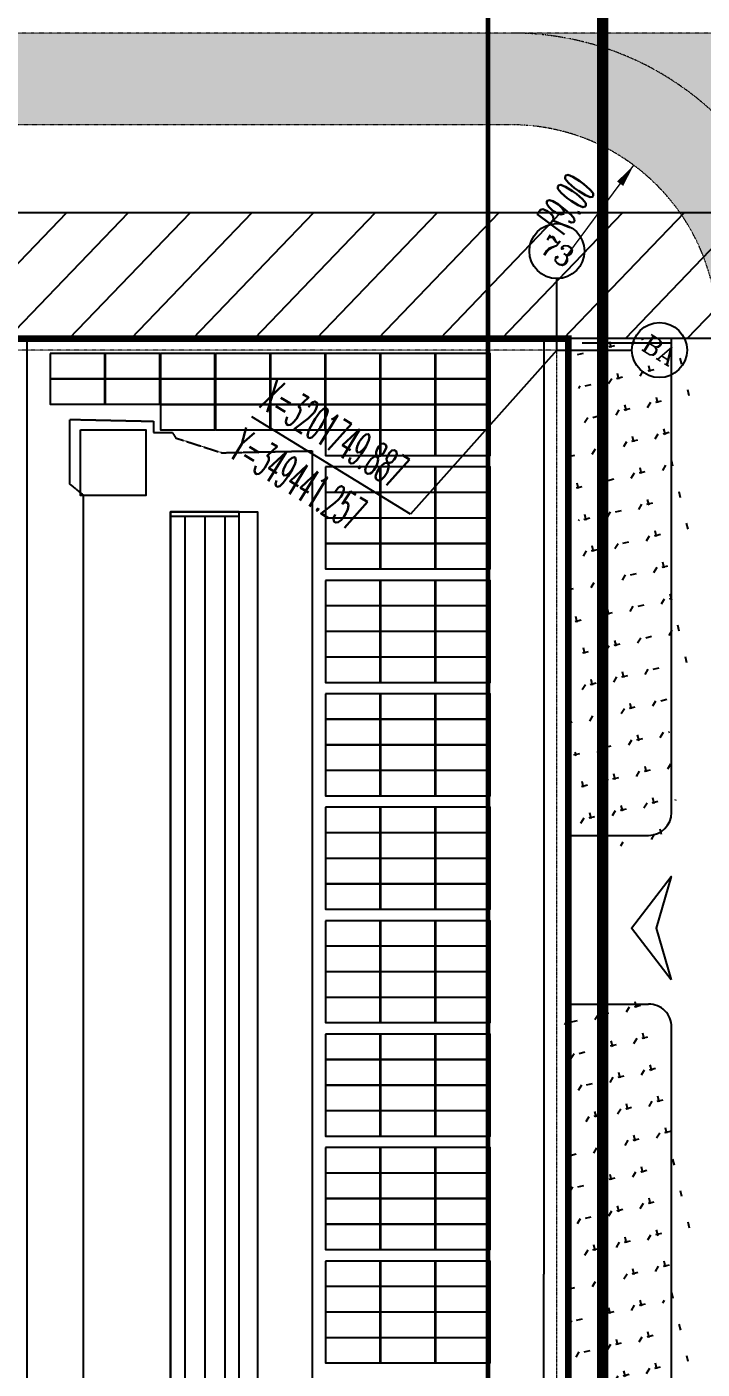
# Model space of a CAD drawing. Header units: metres. Extents: x -330863 to 383137, y -246038 to 314990.
# Drawn here: x 64886 to 94335, y 100938 to 159440 of the extents above; entities that cross this region are included whole.
import ezdxf
from ezdxf.enums import TextEntityAlignment as Align

# ---------------------------------------------------------------- set-up
doc = ezdxf.new("R2010")
doc.units = ezdxf.units.M
for name, pattern in [('CONTINOUS', [0]), ('DASH', [0.35, 0.25, -0.1]), ('DASHED', [1.524, 1.27, -0.254]), ('DOTE', [2.4200000000000004, 2, -0.2, 0.02, -0.2]), ('HIDDEN', [0.375, 0.25, -0.125]), ('X2', [10, 8, -2])]:
    doc.linetypes.add(name, pattern=pattern)
for name, color, linetype in [('-GRASS', 114, 'Continuous'), ('-其他', 7, 'Continuous'), ('-建筑轮廓线', 7, 'Continuous'), ('-总图道路', 7, 'Continuous'), ('AXIS', 7, 'Continuous'), ('AXIS_TEXT', 7, 'Continuous'), ('DIM_COOR', 7, 'Continuous'), ('MAP', 251, 'Continuous'), ('PUB_TEXT', 7, 'Continuous'), ('S_其它', 7, 'Continuous'), ('农转用2000坐标', 6, 'Continuous'), ('单元区域外轮廓', 7, 'ByLayer'), ('屋脊线', 7, 'ByLayer'), ('组件', 7, 'ByLayer'), ('阴影', 8, 'DASHED'), ('障碍物', 7, 'ByLayer')]:
    doc.layers.add(name, color=color, linetype=linetype)
for name, color, linetype, lineweight in [('DOTE', 7, 'DOTE', 0), ('SiteLine', 1, 'Continuous', 0), ('X消防车道', 6, 'HIDDEN', 18)]:
    doc.layers.add(name, color=color, linetype=linetype, lineweight=lineweight)
doc.styles.add('_TCH_AXIS', font='complex.shx', dxfattribs={"bigfont": 'gbcbig.shx'})
doc.styles.add('_TCH_DIM', font='SIMPLEX.shx', dxfattribs={"width": 0.6, "bigfont": 'GBCBIG.shx'})
pattern_1 = [(58.51216201923266, (-1970228605.701966, -2547630934.377606), (-329.7050402672918, 1372.037246682207), [264.5806600000001, -1731.010149999999]), (13.51216201923265, (-1970228605.701966, -2547630934.377606), (-329.7052649889981, 1372.038181840949), [264.58066, -1146.516149999998]), (103.5121620192325, (-1970228605.701966, -2547630934.377606), (-1372.038181840949, -329.7052649889981), [264.5806599999999, -1146.516149999997])]
pattern_2 = [(328.5121620192327, (-1970228605.701966, -2547630934.377606), (1506.050284478311, 939.1527315207007), [0, -1587.499999999999])]

# ---------------------------------------------------------------- blocks, each defined once
blk = doc.blocks.new('*U5')
at = {"layer": '单元区域外轮廓', "color": 2}
for points in [[(-88499.99999806286, 145848.7498998642, 10100), (88500.00000193714, 145848.7498962879, 10100), (88499.99999828637, -93851.25008583067, 10100), (64899.99999828637, -93851.25008583067, 10100), (64900.60513652861, -129651.2534892559, 10100), (-82500.00165008008, -129651.2389415502, 10100), (-82500.00164881349, -112951.2501013279, 10100), (-88500.00000186266, -112951.2501013279, 10100), (-88499.99999806286, 145848.7498998642, 10100)], [(-88499.99999806286, 145848.7498998642, 10600), (88500.00000193714, 145848.7498962879, 10600), (88499.99999828637, -93851.25008583067, 10600), (64899.99999828637, -93851.25008583067, 10600), (64900.60513652861, -129651.2534892559, 10600), (-82500.00165008008, -129651.2389415502, 10600), (-82500.00164881349, -112951.2501013279, 10600), (-88500.00000186266, -112951.2501013279, 10600), (-88499.99999806286, 145848.7498998642, 10600)]]:
    blk.add_polyline3d(points, close=True, dxfattribs=at)
at = {"flags": 1}
for tag in ['ground_elevation', 'unit_id', 'unit_name', 'parapet_height', 'is_enable_parapet']:
    blk.add_attdef(tag, (0, 0), '', height=2.5, dxfattribs=at)
blk = doc.blocks.new('*U6')
at = {"layer": '屋脊线', "color": 30}
for p, q in [((64900.00000149011, 145848.7498962879, 8900), (41000.28662361205, 145848.7498962879, 10100)), ((64899.99999828637, -93851.25008583067, 8900), (64900.00000149011, 145848.7498962879, 8900)), ((88500.00000193714, 145848.7498962879, 10100), (64900.00000149011, 145848.7498962879, 8900)), ((88499.99999828637, -93851.25008583067, 10100), (88500.00000193714, 145848.7498962879, 10100))]:
    blk.add_line(p, q, dxfattribs=at)
at = {"flags": 1}
for tag in ['unit_id', 'unit_name']:
    blk.add_attdef(tag, (0, 0), '', height=2.5, dxfattribs=at)
blk = doc.blocks.new('*U42')
at = {"layer": '障碍物', "color": 1}
blk.add_polyline3d([(71149.99999828638, 138298.7498807907, 10), (74949.99999806283, 138298.7498807907, 10), (74949.99999806283, 59048.74988079071, 10), (71149.99999828638, 59048.74988079071, 10)], close=True, dxfattribs=at)
at = {"flags": 1}
for tag in ['shape', 'height']:
    blk.add_attdef(tag, (0, 0), '', height=2.5, dxfattribs=at)
blk = doc.blocks.new('*U328')
at = {"layer": '障碍物', "color": 1}
blk.add_polyline3d([(67219.69082728025, 141879.0106272697, 10), (70080.1990378648, 141879.0106272697, 10), (70080.1990378648, 139018.5024166107, 10), (67219.69082728025, 139018.5024166107, 10)], close=True, dxfattribs=at)
at = {"flags": 1}
for tag in ['shape', 'height']:
    blk.add_attdef(tag, (0, 0), '', height=2.5, dxfattribs=at)
blk = doc.blocks.new('*U21')
at = {"layer": '组件', "color": 0}
blk.add_polyline3d([(0, 0, 0), (6.7e-15, -109.6, 0), (238.092586022427, -109.6, 12.10291209392216), (238.092586022427, 1.46e-14, 12.10291209392216)], close=True, dxfattribs=at)
at = {"flags": 1}
for tag in ['voco', 'vmpo', 'mounting-hole-spacing1', 'mounting-hole-spacing2', 'module-material', 'theme', 'silicon-material', 'userid', 'company-name', 'note', 'name', 'panel-width', 'panel-height', 'panel-length', 'pmax', 'id', 'impo', 'isco']:
    blk.add_attdef(tag, (0, 0), '', height=2.5, dxfattribs=at)

msp = doc.modelspace()

# ---------------------------------------------------------------- hatches: boundary and pattern name
at = {"layer": '-GRASS'}
h = msp.add_hatch(dxfattribs=at)
h.set_pattern_fill('GRASS', color=256, scale=500, angle=-31.48783798076735)
h.set_pattern_definition(pattern_1)
h.paths.add_polyline_path([(93000.0014837156, 145671.2500962242), (89100.00148363411, 145671.2500962242), (88500.0014837156, 145671.2500962242), (88500.00148342457, 124021.2500963174), (92000.01791696066, 124021.2500963174, 0.4142087490318628), (93000.00148313353, 125021.2500963174)])
h = msp.add_hatch(dxfattribs=at)
h.set_pattern_fill('GRASS', color=256, scale=500, angle=-31.48783798076735)
h.set_pattern_definition(pattern_1)
h.paths.add_polyline_path([(93000.00148313353, 115851.2653572181, 0.4142245746496805), (91999.94862523735, 116851.2500959262), (88500.00148311847, 116851.2500959262), (88500.00148227264, 58801.25010868535), (92000.05434028986, 58801.25010868535, 0.4141980806951863), (93000.00148226041, 59801.2501072738)])
at = {"layer": '-其他'}
h = msp.add_hatch(dxfattribs=at)
h.set_pattern_fill('ANSI31', color=256, scale=1199.999999999999, angle=-8.425099e-10)
h.set_pattern_definition([(44.9999999991575, (-495701042.8302665, -3200636676.18242), (-1347.038418140563, 1347.038418180179), [])])
edge = h.paths.add_edge_path()
edge.add_line((104528.7227559043, 145851.2500959262), (-88499.99851645902, 145851.2500991858))
edge.add_line((-88499.99851645902, 145851.2500991858), (-88499.9985170411, 104651.2501003966))
edge.add_line((-88499.9985170411, 104651.2501003966), (-93573.66250199033, 104651.2501003966))
edge.add_line((-93573.66250199033, 104651.2501003966), (-98618.78283635945, 104651.2501003966))
edge.add_line((-98618.78283635945, 104651.2501003966), (-104499.99851675, 104651.2501003966))
edge.add_line((-104499.99851675, 104651.2501003966), (-104499.9985162844, 151351.2500991858))
edge.add_line((-104499.9985162844, 151351.2500991858), (104000.0015184074, 151351.2500959262))
edge.add_line((104000.0015184074, 151351.2500959262), (104000.0015181745, 145851.2500959262))
at = {"layer": 'X消防车道'}
h = msp.add_hatch(dxfattribs=at)
h.set_pattern_fill('DOTS', color=8, scale=1000, angle=-31.48783798076735)
h.set_pattern_definition(pattern_2)
h.paths.add_polyline_path([(-93210.31932864338, -143669.9816289544, 0.388696347810305), (-80260.50890044775, -155528.7499007024), (-29868.25021682074, -155528.749902565, 0.0729934230257984), (-27282.11924788542, -155149.1864708438), (-24812.54212517292, -154408.3133338205, -0.0729934230209538), (-22226.41115623759, -154028.7499007024), (83399.93261551949, -154028.749902565, -0.414215405250258), (92399.99996935017, -163028.7391755916), (92400.01187910326, -173021.7107695714), (96400.0120633305, -173176.2576506659), (96399.99996935017, -163028.7344095483, 0.4142203272388091), (83399.6842201473, -150028.7499058246), (-22813.48650954664, -150028.749903962, 0.0729934230411844), (-25399.61747935508, -150408.3133356832), (-27869.19458594406, -151149.1864689812, -0.0729934230362219), (-30455.32555586891, -151528.7499007024), (-80260.50890015671, -151528.7499007024, -0.3886976849728412), (-89225.76594498008, -143318.7917464599), (-114666.7633144511, 145381.2082974985, -0.4401982675162612), (-105701.5062695695, 155171.2501437217), (85999.68118983321, 155171.2501404621, -0.414210992521494), (94999.68118930935, 146171.3291063718, -0.1414481113697162), (96999.68118965859, 153099.4533711858, 0.2576703992202549), (85999.5199388382, 159171.2501390651), (-105701.6028190823, 159171.2501441874, 0.4401960510058327), (-118651.3220010651, 145030.0785886869)])
h = msp.add_hatch(dxfattribs=at)
h.set_pattern_fill('DOTS', color=8, scale=1000, angle=-31.48783798076735)
h.set_pattern_definition(pattern_2)
h.paths.add_polyline_path([(94999.96785966096, -94328.76540471968, 0.2576670919956277), (101071.7777245174, -105328.7581584861, -0.1414496603239183), (107999.9785736803, -103328.749910639, -0.4142135619288426), (98999.96785965814, -94328.76063855557), (98999.68118896143, 146171.384773942, 0.1414470194124305), (96999.68118983672, 153099.453370455, 0.1414526490778906), (94999.68119002762, 146171.0977739098)])
h.paths.add_polyline_path([(107999.6811893942, 159171.2501390651), (85999.52387274877, 159171.2501395101, -0.2576703185541217), (96999.68118983672, 153099.453370455, -0.2576670923394895)])

# ---------------------------------------------------------------- linework, layer by layer
at = {"layer": '-建筑轮廓线'}
for p, q in [((74150.00148373889, 138101.2500973232, 10100), (71150.00148373889, 138101.2500973232, 10100)), ((71775.00148373889, 138101.2500973232, 10100), (71775.00148245832, 59251.25009723007, 10100)), ((72650.0014838553, 138101.2500973232, 10100), (72650.00148251653, 59251.25009723007, 10100)), ((73525.00148356427, 138101.2500973232, 10100), (73525.0014823419, 59251.25009723007, 10100))]:
    msp.add_line(p, q, dxfattribs=at)
at = {"layer": '-建筑轮廓线', "elevation": 10100}
msp.add_lwpolyline([(104528.7227559043, 145851.2500959262), (-88499.99851645902, 145851.2500991858), (-88499.9985170411, 104651.2501003966), (-93573.66250199033, 104651.2501003966), (-98618.78283635945, 104651.2501003966), (-104499.99851675, 104651.2501003966), (-104499.9985162844, 151351.2500991858), (104000.0015184074, 151351.2500959262), (104000.0015181745, 145851.2500959262)], dxfattribs=at)
at = {"layer": '-建筑轮廓线', "const_width": 300, "elevation": 10100}
msp.add_lwpolyline([(88500.00148354098, 145851.2500959262), (-88499.99851645902, 145851.2500991858), (-88499.99852024252, -112948.7499006279), (-82499.99852018431, -112948.7499006279), (-82499.99852035893, -129748.7499009073), (-82799.99852034729, -129748.7499009073), (-82799.9985204637, -145848.7499005347), (65100.00147932674, -145848.7499023974), (65100.00147955958, -129748.7499027699), (64800.00147962942, -129748.7499027699), (64800.00148032791, -93848.74988470227), (88500.00148004852, -93848.74988563359)], close=True, dxfattribs=at)
at = {"layer": '-建筑轮廓线', "elevation": 10100}
msp.add_lwpolyline([(71150.00148251653, 59051.25009750947), (74150.00148251653, 59051.25009750947), (74150.00148373889, 138301.2500984408), (71150.00148373889, 138301.2500984408)], close=True, dxfattribs=at)
at = {"layer": '-总图道路'}
for p, q in [((89100.00148363411, 145671.2500962242, 10100), (93000.0014837156, 145671.2500962242, 10100)), ((93000.00148324994, 125201.2500960194, 10100), (93000.00148365738, 145851.2500959262, 10100)), ((88500.00148324994, 124201.2500960193, 10100), (92000.00148324994, 124201.2500960193, 10100)), ((88500.00148301711, 116851.2500959262, 10100), (92000.00148313353, 116851.2500959262, 10100)), ((93000.00148231864, 59801.25010728836, 10100), (93000.00148313353, 115851.2500954605, 10100))]:
    msp.add_line(p, q, dxfattribs=at)
for centre, start, end in [((92000.00148313353, 125201.2500960194, 10100), 269.9999979756226, 359.9999894345511), ((92000.00148324994, 115851.2500973232, 10100), 359.9999894345511, 89.99999797562265)]:
    msp.add_arc(centre, 1000, start, end, dxfattribs=at)
at = {"layer": 'AXIS'}
for q in [(88000.00148645137, 148465.3825724311, 10100), (91274.80952302225, 145351.2500959262, 10100)]:
    msp.add_line((88000.00148616033, 145351.2500959262, 10100), q, dxfattribs=at)
for centre in [(88000.00148645137, 149665.38257448, 10100), (92474.80952303391, 145351.2500959262, 10100)]:
    msp.add_circle(centre, 1200.000000000001, dxfattribs=at)
at = {"layer": 'DIM_COOR'}
for p, q in [((88000.00148616033, 145351.2500959262, 10100), (81616.86394142685, 138198.4683425911, 10100)), ((81616.86394142685, 138198.4683425911, 10100), (74694.23088117268, 142438.6423385516, 10100))]:
    msp.add_line(p, q, dxfattribs=at)
at = {"layer": 'DOTE', "ltscale": 0.0015}
for p, q in [((88000.00148616033, 145351.2500959262, 10100), (-87999.99851383967, 145351.2500973232, 10100)), ((88000.0015301653, -93348.74987073243, 10100), (88000.00148616033, 145351.2500959262, 10100))]:
    msp.add_line(p, q, dxfattribs=at)
at = {"layer": 'MAP', "linetype": 'Continuous', "elevation": 10100, "flags": 128}
msp.add_lwpolyline([(89999.5778341568, 198988.8426653854), (-123977.9142581951, 194083.5166710242), (-92775.77438176145, -159992.9235315136), (90000.00148703344, -167056.3588061556)], close=True, dxfattribs=at)
at = {"layer": 'S_其它', "elevation": 10100.00004161831}
msp.add_lwpolyline([(92988.34259076742, 117908.3800612974), (91246.46686054533, 120158.3803327779), (92988.34259094205, 122408.3801693308), (92335.13917246368, 120158.3800938937), (92988.34259076742, 117908.3800612974)], dxfattribs=at)
at = {"layer": 'SiteLine', "linetype": 'DOTE', "ltscale": 10, "elevation": 10100}
msp.add_lwpolyline([(111441.9339060574, -167884.2618463747), (95245.3717978229, -167258.4798357636), (90000.00148621853, -167055.8164346218), (89999.5778341568, 198988.8426653854), (111441.9339115289, 199481.1952572129)], dxfattribs=at)
at = {"layer": 'X消防车道', "color": 8, "ltscale": 0.01}
for p, q in [((111441.9339113543, 159171.2501390651, 10100), (-145173.9487894787, 159171.2501441874, 10100)), ((85999.68118965859, 155171.2501404621, 10100), (-105701.5062694531, 155171.2501437217, 10100))]:
    msp.add_line(p, q, dxfattribs=at)
at = {"layer": 'X消防车道', "color": 8, "linetype": 'CONTINOUS', "ltscale": 0.01, "elevation": 10100}
msp.add_lwpolyline([(88479.30424317253, 149523.5799524747), (90757.0601863577, 152602.9952444881), (91351.73256084323, 153406.9633825496)], dxfattribs=at)
msp.add_lwpolyline([(90757.0601863577, 152602.9952444881, 330, 0, 0), (91351.73256084323, 153406.9633825496, 0, 0, 0)], format="xyseb", dxfattribs=at)
at = {"layer": 'X消防车道', "color": 8, "ltscale": 0.01}
for radius in [13000, 9000]:
    msp.add_arc((85999.68118965859, 146171.2501404621, 10100), radius, 6.82752112737e-05, 90.00000000333505, dxfattribs=at)
at = {"layer": '农转用2000坐标', "color": 1, "linetype": 'DASH', "ltscale": 0.01, "const_width": 500, "elevation": 10100}
msp.add_lwpolyline([(89999.5778341568, 198988.8426653854), (-123977.9142581951, 194083.5166710242), (-92775.77438176145, -159992.9235315136), (90000.00148703344, -167056.3588061556)], close=True, dxfattribs=at)
at = {"layer": '农转用2000坐标', "color": 5, "linetype": 'X2', "ltscale": 0.001, "const_width": 200, "elevation": 10100}
msp.add_lwpolyline([(84999.5837552729, 193872.906665951), (-118528.8170893304, 189207.1208154596), (-88181.69460986741, -155166.7311208509), (84999.99547226122, -161859.3995187618)], close=True, dxfattribs=at)
at = {"layer": '单元区域外轮廓', "elevation": 10100}
msp.add_lwpolyline([(-88499.99999807682, 145848.749899473), (88500.00000192318, 145848.7498962134), (88499.99999825611, -93851.25008581208), (64899.99999822117, -93851.25008581208), (64900.60513641452, -129651.2534896098), (-82500.00165018484, -129651.2389414198), (-82500.0016488461, -112951.250101272), (-88500.00000186032, -112951.250101272), (-88499.99999807682, 145848.749899473)], dxfattribs=at)
at = {"layer": '屋脊线', "color": 30, "elevation": 8900}
msp.add_lwpolyline([(64899.99999822117, -93851.25008581208), (64900.00000142259, 145848.7498962134)], dxfattribs=at)
at = {"layer": '阴影', "linetype": 'DASHED'}
for points in [[(64982.77343749999, -93776.201171875, 8905.208740234377), (88477.06054687501, -93776.201171875, 10099.83337402343), (88477.06054687501, 145800.8203125, 10099.83337402343), (87436.17187499999, 145800.8203125, 10046.90673828125), (87361.826171875, -92726.84570312501, 10043.12622070312), (64908.4228515625, -90466.689453125, 8901.42822265625), (64982.77343749999, -93776.201171875, 8905.208740234377)], [(66767.1484375, 139504.658203125, 8995.939331054688), (66767.1484375, 142329.86328125, 8995.939331054688), (70410.2490234375, 142249.140625, 9181.181640625), (70410.2490234375, 141764.82421875, 9181.181640625), (71228.0859375, 141764.82421875, 9222.766723632814), (71376.787109375, 141522.666015625, 9230.327758789064), (73384.208984375, 140876.904296875, 9332.39990234375), (77324.70703125, 140957.6171875, 9532.764282226564), (77324.70703125, 61690.5615234375, 9532.764282226564), (75019.8876953125, 59107.51953125, 9415.570068359377), (71153.740234375, 59107.5146484375, 9218.986206054688), (67361.9384765625, 62497.7587890625, 9026.182861328123), (67361.9384765625, 139020.341796875, 9026.182861328123), (66767.1484375, 139504.658203125, 8995.939331054688)]]:
    msp.add_polyline3d(points, close=True, dxfattribs=at)
at = {"layer": '障碍物'}
for points, elevation in [([(67219.69082724769, 141879.0106272139), (70080.19903785549, 141879.0106272139), (70080.19903785549, 139018.5024162568), (67219.69082724769, 139018.5024162568)], 10300), ([(71149.99999822117, 138298.7498805672), (74949.99999803491, 138298.7498805672), (74949.99999803491, 59048.74988056719), (71149.99999822117, 59048.74988056719)], 11657)]:
    msp.add_lwpolyline(points, close=True, dxfattribs=dict(at, elevation=elevation))

# ---------------------------------------------------------------- block references
at = {"layer": '单元区域外轮廓'}
msp.add_blockref('*U5', (0, 0), dxfattribs=at)
at = {"layer": '屋脊线'}
msp.add_blockref('*U6', (0, 0), dxfattribs=at)
at = {"layer": '组件', "color": 5, "xscale": 10, "yscale": 10, "zscale": 10}
for p in [(65905.93686712, 145202.7, 9051.184234719003), (68306.83691836, 145202.7, 9173.263898339063), (70707.7369696, 145202.7, 9295.343561959127), (73108.63702084, 145202.7, 9417.423225579187), (75509.53707208, 145202.7, 9539.502889199248), (77910.43712331999, 145202.7, 9661.582552819307), (80311.33717455999, 145202.7, 9783.662216439368), (82712.2372258, 145202.7, 9905.741880059428), (65905.93686712, 144086.7, 9051.184234719003), (68306.83691836, 144086.7, 9173.263898339063), (70707.7369696, 144086.7, 9295.343561959127), (73108.63702084, 144086.7, 9417.423225579187), (75509.53707208, 144086.7, 9539.502889199248), (77910.43712331999, 144086.7, 9661.582552819307), (80311.33717455999, 144086.7, 9783.662216439368), (82712.2372258, 144086.7, 9905.741880059428), (70707.7369696, 142970.7, 9295.343561959127), (73108.63702084, 142970.7, 9417.423225579187), (75509.53707208, 142970.7, 9539.502889199248), (77910.43712331999, 142970.7, 9661.582552819307), (80311.33717455999, 142970.7, 9783.662216439368), (82712.2372258, 142970.7, 9905.741880059428), (77910.43712331999, 141854.7, 9661.582552819307), (80311.33717455999, 141854.7, 9783.662216439368), (82712.2372258, 141854.7, 9905.741880059428), (77910.43712331999, 140258.7, 9661.582552822665), (80311.33717455999, 140258.7, 9783.662216442728), (82712.2372258, 140258.7, 9905.741880062786), (77910.43712331999, 139142.6999999999, 9661.582552822665), (80311.33717455999, 139142.6999999999, 9783.662216442728), (82712.2372258, 139142.6999999999, 9905.741880062786), (77910.43712331999, 138026.7, 9661.582552822665), (80311.33717455999, 138026.7, 9783.662216442728), (82712.2372258, 138026.7, 9905.741880062786), (77910.43712331999, 136910.7, 9661.582552822665), (80311.33717455999, 136910.7, 9783.662216442728), (82712.2372258, 136910.7, 9905.741880062786), (77910.43712331999, 135314.7, 9661.582552826027), (80311.33717455999, 135314.7, 9783.66221644609), (82712.2372258, 135314.7, 9905.741880066147), (77910.43712331999, 134198.7, 9661.582552826027), (80311.33717455999, 134198.7, 9783.66221644609), (82712.2372258, 134198.7, 9905.741880066147), (77910.43712331999, 133082.6999999999, 9661.582552826027), (80311.33717455999, 133082.6999999999, 9783.66221644609), (82712.2372258, 133082.6999999999, 9905.741880066147), (77910.43712331999, 131966.7, 9661.582552826027), (80311.33717455999, 131966.7, 9783.66221644609), (82712.2372258, 131966.7, 9905.741880066147), (77910.43712331999, 130370.7, 9661.582552829388), (80311.33717455999, 130370.7, 9783.662216449447), (82712.2372258, 130370.7, 9905.741880069507), (77910.43712331999, 129254.7, 9661.582552829388), (80311.33717455999, 129254.7, 9783.662216449447), (82712.2372258, 129254.7, 9905.741880069507), (77910.43712331999, 128138.7, 9661.582552829388), (80311.33717455999, 128138.7, 9783.662216449447), (82712.2372258, 128138.7, 9905.741880069507), (77910.43712331999, 127022.6999999999, 9661.582552829388), (80311.33717455999, 127022.6999999999, 9783.662216449447), (82712.2372258, 127022.6999999999, 9905.741880069507), (77910.43712331999, 125426.7, 9661.582552832748), (80311.33717455999, 125426.7, 9783.66221645281), (82712.2372258, 125426.7, 9905.741880072866), (77910.43712331999, 124310.7, 9661.582552832748), (80311.33717455999, 124310.7, 9783.66221645281), (82712.2372258, 124310.7, 9905.741880072866), (77910.43712331999, 123194.7, 9661.582552832748), (80311.33717455999, 123194.7, 9783.66221645281), (82712.2372258, 123194.7, 9905.741880072866), (77910.43712331999, 122078.7, 9661.582552832748), (80311.33717455999, 122078.7, 9783.66221645281), (82712.2372258, 122078.7, 9905.741880072866), (77910.43712331999, 120482.6999999999, 9661.582552836107), (80311.33717455999, 120482.6999999999, 9783.662216456169), (82712.2372258, 120482.6999999999, 9905.741880076226), (77910.43712331999, 119366.7, 9661.582552836107), (80311.33717455999, 119366.7, 9783.662216456169), (82712.2372258, 119366.7, 9905.741880076226), (77910.43712331999, 118250.7, 9661.582552836107), (80311.33717455999, 118250.7, 9783.662216456169), (82712.2372258, 118250.7, 9905.741880076226), (77910.43712331999, 117134.7, 9661.582552836107), (80311.33717455999, 117134.7, 9783.662216456169), (82712.2372258, 117134.7, 9905.741880076226), (77910.43712331999, 115538.7, 9661.582552839469), (80311.33717455999, 115538.7, 9783.662216459528), (82712.2372258, 115538.7, 9905.741880079588), (77910.43712331999, 114422.6999999999, 9661.582552839469), (80311.33717455999, 114422.6999999999, 9783.662216459528), (82712.2372258, 114422.6999999999, 9905.741880079588), (77910.43712331999, 113306.7, 9661.582552839469), (80311.33717455999, 113306.7, 9783.662216459528), (82712.2372258, 113306.7, 9905.741880079588), (77910.43712331999, 112190.7, 9661.582552839469), (80311.33717455999, 112190.7, 9783.662216459528), (82712.2372258, 112190.7, 9905.741880079588), (77910.43712331999, 110594.7, 9661.582552842829), (80311.33717455999, 110594.7, 9783.662216462888), (82712.2372258, 110594.7, 9905.74188008295), (77910.43712331999, 109478.7, 9661.582552842829), (80311.33717455999, 109478.7, 9783.662216462888), (82712.2372258, 109478.7, 9905.74188008295), (77910.43712331999, 108362.6999999999, 9661.582552842829), (80311.33717455999, 108362.6999999999, 9783.662216462888), (82712.2372258, 108362.6999999999, 9905.74188008295), (77910.43712331999, 107246.7, 9661.582552842829), (80311.33717455999, 107246.7, 9783.662216462888), (82712.2372258, 107246.7, 9905.74188008295), (77910.43712331999, 105650.7, 9661.582552846186), (80311.33717455999, 105650.7, 9783.662216466248), (82712.2372258, 105650.7, 9905.741880086309), (77910.43712331999, 104534.7, 9661.582552846186), (80311.33717455999, 104534.7, 9783.662216466248), (82712.2372258, 104534.7, 9905.741880086309), (77910.43712331999, 103418.7, 9661.582552846186), (80311.33717455999, 103418.7, 9783.662216466248), (82712.2372258, 103418.7, 9905.741880086309), (77910.43712331999, 102302.6999999999, 9661.582552846186), (80311.33717455999, 102302.6999999999, 9783.662216466248), (82712.2372258, 102302.6999999999, 9905.741880086309)]:
    msp.add_blockref('*U21', p, dxfattribs=at)
at = {"layer": '障碍物'}
for name in ['*U328', '*U42']:
    msp.add_blockref(name, (0, 0), dxfattribs=at)

# ---------------------------------------------------------------- texts
at = {"layer": 'AXIS_TEXT', "style": '_TCH_AXIS'}
for s, height, rotation, p, p2 in [('73', 882.8280396128182, 328.5121620156181, (87160.00732314074, 149662.2511634417, 10100), (88378.87905753683, 148915.6814424135, 10100)), ('BA', 780.9209503030662, 328.5121620637789, (91636.64500223474, 145406.7499704473, 10100), (92905.08531430038, 144629.8190585151, 10100))]:
    msp.add_text(s, height=height, rotation=rotation, dxfattribs=at).set_placement(p, p2, align=Align.FIT)
at = {"layer": 'PUB_TEXT', "style": '_TCH_DIM', "width": 0.4235294117647059}
for s, p in [('X=3201749.887', (74968.44760282198, 142886.3366410881, 10100)), ('Y=349441.257', (73643.06678105146, 140722.4808411486, 10100))]:
    msp.add_text(s, height=1487.5, rotation=328.5121620112481, dxfattribs=at).set_placement(p)
at = {"layer": 'X消防车道', "color": 7, "linetype": 'CONTINOUS', "style": '_TCH_DIM', "width": 0.4235294117647059}
msp.add_text('R9.00', height=1487.5, rotation=53.51072005441806, dxfattribs=at).set_placement((88269.1355433222, 150300.9509571642, 10100))

doc.saveas('drawing.dxf')
